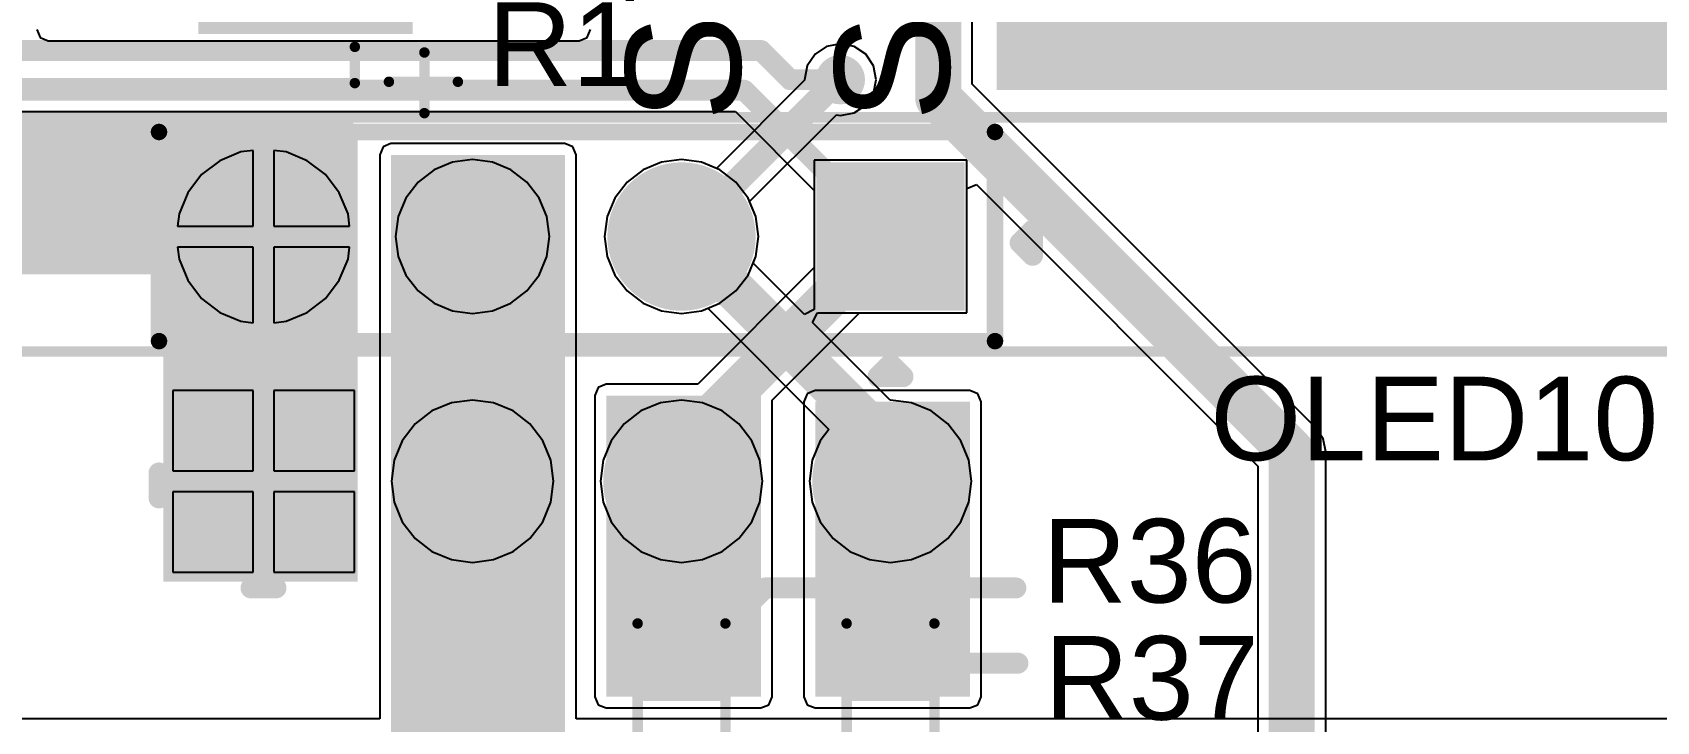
# Model space of a CAD drawing. Header units: millimetres. Extents: x -0.27 to 4.7, y -0.39 to 2.83.
# Drawn here: x 2.002 to 2.78, y 1.881 to 2.211 of the extents above; entities that cross this region are included whole.
import ezdxf

# ---------------------------------------------------------------- set-up
doc = ezdxf.new("R2010")
doc.units = ezdxf.units.MM
doc.header["$MEASUREMENT"] = 0
for name, color, linetype in [('BottomLayer', 5, 'Continuous'), ('BottomSolder', 6, 'Continuous'), ('MultiLayer', 9, 'Continuous'), ('PadHoleLayer', 156, 'Continuous'), ('TopLayer', 1, 'Continuous'), ('TopOverlay', 2, 'Continuous'), ('TopPaste', 8, 'Continuous'), ('TopSolder', 216, 'Continuous'), ('ViaHoleLayer', 16, 'Continuous')]:
    doc.layers.add(name, color=color, linetype=linetype)
doc.styles.add('Arial', font='', dxfattribs={"height": 0.2})
doc.styles.get('Arial').set_extended_font_data('Arial')

# ---------------------------------------------------------------- blocks, each defined once
blk = doc.blocks.new('OLED_0_96________2C_12')
at = {"layer": 'BottomLayer'}
blk.add_hatch(color=5, dxfattribs=at).paths.add_polyline_path([(-0.18346455, 0.03346455), (-0.11653545, 0.03346455), (-0.11653545, -0.03346455), (-0.18346455, -0.03346455)])
h = blk.add_hatch(color=5, dxfattribs=at)
edge = h.paths.add_edge_path()
edge.add_arc((-0.05, 0), 0.0334645, 0, 360)
h = blk.add_hatch(color=5, dxfattribs=at)
edge = h.paths.add_edge_path()
edge.add_arc((0.05, 0), 0.0334645, 0, 360)
h = blk.add_hatch(color=5, dxfattribs=at)
edge = h.paths.add_edge_path()
edge.add_arc((0.15, 0), 0.0334645, 0, 360)
at = {"layer": 'BottomSolder'}
blk.add_hatch(color=6, dxfattribs=at).paths.add_polyline_path([(-0.18746455, 0.03746455), (-0.11253545, 0.03746455), (-0.11253545, -0.03746455), (-0.18746455, -0.03746455)])
h = blk.add_hatch(color=6, dxfattribs=at)
edge = h.paths.add_edge_path()
edge.add_arc((-0.05, 0), 0.0374645, 0, 360)
h = blk.add_hatch(color=6, dxfattribs=at)
edge = h.paths.add_edge_path()
edge.add_arc((0.05, 0), 0.0374645, 0, 360)
h = blk.add_hatch(color=6, dxfattribs=at)
edge = h.paths.add_edge_path()
edge.add_arc((0.15, 0), 0.0374645, 0, 360)
at = {"layer": 'MultiLayer'}
blk.add_hatch(color=9, dxfattribs=at).paths.add_polyline_path([(-0.18346455, 0.03346455), (-0.11653545, 0.03346455), (-0.11653545, -0.03346455), (-0.18346455, -0.03346455)])
h = blk.add_hatch(color=9, dxfattribs=at)
edge = h.paths.add_edge_path()
edge.add_arc((-0.05, 0), 0.0334645, 0, 360)
h = blk.add_hatch(color=9, dxfattribs=at)
edge = h.paths.add_edge_path()
edge.add_arc((0.05, 0), 0.0334645, 0, 360)
h = blk.add_hatch(color=9, dxfattribs=at)
edge = h.paths.add_edge_path()
edge.add_arc((0.15, 0), 0.0334645, 0, 360)
at = {"layer": 'PadHoleLayer'}
h = blk.add_hatch(color=156, dxfattribs=at)
edge = h.paths.add_edge_path()
edge.add_arc((-0.15, 0), 0.0187008, 0, 360)
h = blk.add_hatch(color=156, dxfattribs=at)
edge = h.paths.add_edge_path()
edge.add_arc((-0.05, 0), 0.0187008, 0, 360)
h = blk.add_hatch(color=156, dxfattribs=at)
edge = h.paths.add_edge_path()
edge.add_arc((0.05, 0), 0.0187008, 0, 360)
h = blk.add_hatch(color=156, dxfattribs=at)
edge = h.paths.add_edge_path()
edge.add_arc((0.15, 0), 0.0187008, 0, 360)
at = {"layer": 'TopLayer'}
blk.add_hatch(color=1, dxfattribs=at).paths.add_polyline_path([(-0.18346455, 0.03346455), (-0.11653545, 0.03346455), (-0.11653545, -0.03346455), (-0.18346455, -0.03346455)])
h = blk.add_hatch(color=1, dxfattribs=at)
edge = h.paths.add_edge_path()
edge.add_arc((-0.05, 0), 0.0334645, 0, 360)
h = blk.add_hatch(color=1, dxfattribs=at)
edge = h.paths.add_edge_path()
edge.add_arc((0.05, 0), 0.0334645, 0, 360)
h = blk.add_hatch(color=1, dxfattribs=at)
edge = h.paths.add_edge_path()
edge.add_arc((0.15, 0), 0.0334645, 0, 360)
at = {"layer": 'TopSolder'}
blk.add_hatch(color=216, dxfattribs=at).paths.add_polyline_path([(-0.18746455, 0.03746455), (-0.11253545, 0.03746455), (-0.11253545, -0.03746455), (-0.18746455, -0.03746455)])
h = blk.add_hatch(color=216, dxfattribs=at)
edge = h.paths.add_edge_path()
edge.add_arc((-0.05, 0), 0.0374645, 0, 360)
h = blk.add_hatch(color=216, dxfattribs=at)
edge = h.paths.add_edge_path()
edge.add_arc((0.05, 0), 0.0374645, 0, 360)
h = blk.add_hatch(color=216, dxfattribs=at)
edge = h.paths.add_edge_path()
edge.add_arc((0.15, 0), 0.0374645, 0, 360)
at = {"layer": 'TopOverlay'}
for points, const_width in [([(-0.539, 0.062), (0.539, 0.062)], 0.005), ([(-0.2, 0.004), (-0.194, -0.002)], 0.01), ([(-0.2, -0.008), (-0.2, 0.004)], 0.01), ([(-0.2, -0.008), (-0.194, -0.002)], 0.01), ([(-0.156, -0.051), (-0.15, -0.045)], 0.01), ([(-0.156, -0.051), (-0.144, -0.051)], 0.01), ([(-0.15, -0.045), (-0.144, -0.051)], 0.01)]:
    blk.add_lwpolyline(points, dxfattribs=dict(at, const_width=const_width))
at = {"layer": 'TopOverlay', "const_width": 0.005}
for points in [[(-0.2025, 0.004, 1), (-0.1975, 0.004, 1)], [(-0.2025, 0.004, 1), (-0.1975, 0.004, 1)], [(-0.1965, -0.002, 1), (-0.1915, -0.002, 1)], [(-0.1965, -0.002, 1), (-0.1915, -0.002, 1)], [(-0.2025, -0.008, 1), (-0.1975, -0.008, 1)], [(-0.2025, -0.008, 1), (-0.1975, -0.008, 1)], [(-0.1585, -0.051, 1), (-0.1535, -0.051, 1)], [(-0.1585, -0.051, 1), (-0.1535, -0.051, 1)], [(-0.1525, -0.045, 1), (-0.1475, -0.045, 1)], [(-0.1525, -0.045, 1), (-0.1475, -0.045, 1)], [(-0.1465, -0.051, 1), (-0.1415, -0.051, 1)], [(-0.1465, -0.051, 1), (-0.1415, -0.051, 1)]]:
    blk.add_lwpolyline(points, format="xyb", close=True, dxfattribs=at)
blk = doc.blocks.new('ZIO_101954_13')
at = {"layer": 'BottomLayer'}
h = blk.add_hatch(color=5, dxfattribs=at)
edge = h.paths.add_edge_path()
edge.add_arc((-0.15, 0), 0.031496, 0, 360)
h = blk.add_hatch(color=5, dxfattribs=at)
edge = h.paths.add_edge_path()
edge.add_arc((-0.05, 0), 0.031496, 0, 360)
h = blk.add_hatch(color=5, dxfattribs=at)
edge = h.paths.add_edge_path()
edge.add_arc((0.05, 0), 0.031496, 0, 360)
blk.add_hatch(color=5, dxfattribs=at).paths.add_polyline_path([(0.11850395, 0.03149605), (0.18149605, 0.03149605), (0.18149605, -0.03149605), (0.11850395, -0.03149605)])
at = {"layer": 'BottomSolder'}
h = blk.add_hatch(color=6, dxfattribs=at)
edge = h.paths.add_edge_path()
edge.add_arc((-0.15, 0), 0.035496, 0, 360)
h = blk.add_hatch(color=6, dxfattribs=at)
edge = h.paths.add_edge_path()
edge.add_arc((-0.05, 0), 0.035496, 0, 360)
h = blk.add_hatch(color=6, dxfattribs=at)
edge = h.paths.add_edge_path()
edge.add_arc((0.05, 0), 0.035496, 0, 360)
blk.add_hatch(color=6, dxfattribs=at).paths.add_polyline_path([(0.11450395, 0.03549605), (0.18549605, 0.03549605), (0.18549605, -0.03549605), (0.11450395, -0.03549605)])
at = {"layer": 'MultiLayer'}
h = blk.add_hatch(color=9, dxfattribs=at)
edge = h.paths.add_edge_path()
edge.add_arc((-0.15, 0), 0.031496, 0, 360)
h = blk.add_hatch(color=9, dxfattribs=at)
edge = h.paths.add_edge_path()
edge.add_arc((-0.05, 0), 0.031496, 0, 360)
h = blk.add_hatch(color=9, dxfattribs=at)
edge = h.paths.add_edge_path()
edge.add_arc((0.05, 0), 0.031496, 0, 360)
blk.add_hatch(color=9, dxfattribs=at).paths.add_polyline_path([(0.11850395, 0.03149605), (0.18149605, 0.03149605), (0.18149605, -0.03149605), (0.11850395, -0.03149605)])
at = {"layer": 'PadHoleLayer'}
h = blk.add_hatch(color=156, dxfattribs=at)
edge = h.paths.add_edge_path()
edge.add_arc((-0.15, 0), 0.0187008, 0, 360)
h = blk.add_hatch(color=156, dxfattribs=at)
edge = h.paths.add_edge_path()
edge.add_arc((-0.05, 0), 0.0187008, 0, 360)
h = blk.add_hatch(color=156, dxfattribs=at)
edge = h.paths.add_edge_path()
edge.add_arc((0.05, 0), 0.0187008, 0, 360)
h = blk.add_hatch(color=156, dxfattribs=at)
edge = h.paths.add_edge_path()
edge.add_arc((0.15, 0), 0.0187008, 0, 360)
at = {"layer": 'TopLayer'}
h = blk.add_hatch(color=1, dxfattribs=at)
edge = h.paths.add_edge_path()
edge.add_arc((-0.15, 0), 0.031496, 0, 360)
h = blk.add_hatch(color=1, dxfattribs=at)
edge = h.paths.add_edge_path()
edge.add_arc((-0.05, 0), 0.031496, 0, 360)
h = blk.add_hatch(color=1, dxfattribs=at)
edge = h.paths.add_edge_path()
edge.add_arc((0.05, 0), 0.031496, 0, 360)
blk.add_hatch(color=1, dxfattribs=at).paths.add_polyline_path([(0.11850395, 0.03149605), (0.18149605, 0.03149605), (0.18149605, -0.03149605), (0.11850395, -0.03149605)])
at = {"layer": 'TopSolder'}
h = blk.add_hatch(color=216, dxfattribs=at)
edge = h.paths.add_edge_path()
edge.add_arc((-0.15, 0), 0.035496, 0, 360)
h = blk.add_hatch(color=216, dxfattribs=at)
edge = h.paths.add_edge_path()
edge.add_arc((-0.05, 0), 0.035496, 0, 360)
h = blk.add_hatch(color=216, dxfattribs=at)
edge = h.paths.add_edge_path()
edge.add_arc((0.05, 0), 0.035496, 0, 360)
blk.add_hatch(color=216, dxfattribs=at).paths.add_polyline_path([(0.11450395, 0.03549605), (0.18549605, 0.03549605), (0.18549605, -0.03549605), (0.11450395, -0.03549605)])
at = {"layer": 'TopOverlay'}
for points, const_width in [([(-0.719, 0.0569999), (0.719, 0.057)], 0.005), ([(-0.2, -0.05), (-0.2, 0.05)], 0.007874), ([(-0.2, 0.05), (0.2, 0.05)], 0.007874), ([(0.2, -0.05), (0.2, 0.05)], 0.007874), ([(0.212, -0.003), (0.218, 0.003)], 0.01), ([(0.218, -0.009), (0.218, 0.003)], 0.01), ([(0.212, -0.003), (0.218, -0.009)], 0.01), ([(-0.2, -0.05), (0.2, -0.05)], 0.007874), ([(0.144, -0.067), (0.15, -0.061)], 0.01), ([(0.144, -0.067), (0.156, -0.067)], 0.01), ([(0.15, -0.061), (0.156, -0.067)], 0.01)]:
    blk.add_lwpolyline(points, dxfattribs=dict(at, const_width=const_width))
for points, const_width in [([(-0.2019685, 0.05, 1), (-0.1980315, 0.05, 1)], 0.003937), ([(-0.2019685, 0.05, 1), (-0.1980315, 0.05, 1)], 0.003937), ([(0.1980315, 0.05, 1), (0.2019685, 0.05, 1)], 0.003937), ([(0.1980315, 0.05, 1), (0.2019685, 0.05, 1)], 0.003937), ([(0.2155, 0.003, 1), (0.2205, 0.003, 1)], 0.005), ([(0.2155, 0.003, 1), (0.2205, 0.003, 1)], 0.005), ([(0.2095, -0.003, 1), (0.2145, -0.003, 1)], 0.005), ([(0.2095, -0.003, 1), (0.2145, -0.003, 1)], 0.005), ([(0.2155, -0.009, 1), (0.2205, -0.009, 1)], 0.005), ([(0.2155, -0.009, 1), (0.2205, -0.009, 1)], 0.005), ([(-0.2019685, -0.05, 1), (-0.1980315, -0.05, 1)], 0.003937), ([(-0.2019685, -0.05, 1), (-0.1980315, -0.05, 1)], 0.003937), ([(0.1980315, -0.05, 1), (0.2019685, -0.05, 1)], 0.003937), ([(0.1980315, -0.05, 1), (0.2019685, -0.05, 1)], 0.003937), ([(0.1415, -0.067, 1), (0.1465, -0.067, 1)], 0.005), ([(0.1415, -0.067, 1), (0.1465, -0.067, 1)], 0.005), ([(0.1475, -0.061, 1), (0.1525, -0.061, 1)], 0.005), ([(0.1475, -0.061, 1), (0.1525, -0.061, 1)], 0.005), ([(0.1535, -0.067, 1), (0.1585, -0.067, 1)], 0.005), ([(0.1535, -0.067, 1), (0.1585, -0.067, 1)], 0.005)]:
    blk.add_lwpolyline(points, format="xyb", close=True, dxfattribs=dict(at, const_width=const_width))
blk = doc.blocks.new('R___0603_73')
at = {"layer": 'TopLayer'}
for points in [[(-0.015, 0.0175), (-0.015, -0.0175), (-0.045, -0.0175), (-0.045, 0.0175)], [(0.045, 0.0175), (0.045, -0.0175), (0.015, -0.0175), (0.015, 0.0175)]]:
    blk.add_hatch(color=1, dxfattribs=at).paths.add_polyline_path(points)
at = {"layer": 'TopPaste'}
for points in [[(-0.015, 0.0175), (-0.015, -0.0175), (-0.045, -0.0175), (-0.045, 0.0175)], [(0.045, 0.0175), (0.045, -0.0175), (0.015, -0.0175), (0.015, 0.0175)]]:
    blk.add_hatch(color=8, dxfattribs=at).paths.add_polyline_path(points)
at = {"layer": 'TopSolder'}
for points in [[(-0.011, 0.0215), (-0.011, -0.0215), (-0.049, -0.0215), (-0.049, 0.0215)], [(0.049, 0.0215), (0.049, -0.0215), (0.011, -0.0215), (0.011, 0.0215)]]:
    blk.add_hatch(color=216, dxfattribs=at).paths.add_polyline_path(points)
at = {"layer": 'TopOverlay', "const_width": 0.005}
for points in [[(-0.048, -0.021), (-0.048, 0.021)], [(0.048, 0.021), (-0.048, 0.021)], [(0.048, -0.021), (0.048, 0.021)], [(0.048, -0.021), (-0.048, -0.021)]]:
    blk.add_lwpolyline(points, dxfattribs=at)
at = {"layer": 'TopOverlay', "const_width": 0.0025}
for points in [[(-0.04925, 0.021, 1), (-0.04675, 0.021, 1)], [(-0.04925, 0.021, 1), (-0.04675, 0.021, 1)], [(0.04675, 0.021, 1), (0.04925, 0.021, 1)], [(0.04675, 0.021, 1), (0.04925, 0.021, 1)], [(-0.04925, -0.021, 1), (-0.04675, -0.021, 1)], [(-0.04925, -0.021, 1), (-0.04675, -0.021, 1)], [(0.04675, -0.021, 1), (0.04925, -0.021, 1)], [(0.04675, -0.021, 1), (0.04925, -0.021, 1)]]:
    blk.add_lwpolyline(points, format="xyb", close=True, dxfattribs=at)
blk = doc.blocks.new('R___0603_74')
at = {"layer": 'TopLayer'}
for points in [[(-0.015, 0.0175), (-0.015, -0.0175), (-0.045, -0.0175), (-0.045, 0.0175)], [(0.045, 0.0175), (0.045, -0.0175), (0.015, -0.0175), (0.015, 0.0175)]]:
    blk.add_hatch(color=1, dxfattribs=at).paths.add_polyline_path(points)
at = {"layer": 'TopPaste'}
for points in [[(-0.015, 0.0175), (-0.015, -0.0175), (-0.045, -0.0175), (-0.045, 0.0175)], [(0.045, 0.0175), (0.045, -0.0175), (0.015, -0.0175), (0.015, 0.0175)]]:
    blk.add_hatch(color=8, dxfattribs=at).paths.add_polyline_path(points)
at = {"layer": 'TopSolder'}
for points in [[(-0.011, 0.0215), (-0.011, -0.0215), (-0.049, -0.0215), (-0.049, 0.0215)], [(0.049, 0.0215), (0.049, -0.0215), (0.011, -0.0215), (0.011, 0.0215)]]:
    blk.add_hatch(color=216, dxfattribs=at).paths.add_polyline_path(points)
at = {"layer": 'TopOverlay', "const_width": 0.005}
for points in [[(0.048, 0.021), (-0.048, 0.021)], [(-0.048, -0.021), (-0.048, 0.021)], [(0.048, -0.021), (0.048, 0.021)], [(0.048, -0.021), (-0.048, -0.021)]]:
    blk.add_lwpolyline(points, dxfattribs=at)
at = {"layer": 'TopOverlay', "const_width": 0.0025}
for points in [[(-0.04925, 0.021, 1), (-0.04675, 0.021, 1)], [(-0.04925, 0.021, 1), (-0.04675, 0.021, 1)], [(0.04675, 0.021, 1), (0.04925, 0.021, 1)], [(0.04675, 0.021, 1), (0.04925, 0.021, 1)], [(-0.04925, -0.021, 1), (-0.04675, -0.021, 1)], [(-0.04925, -0.021, 1), (-0.04675, -0.021, 1)], [(0.04675, -0.021, 1), (0.04925, -0.021, 1)], [(0.04675, -0.021, 1), (0.04925, -0.021, 1)]]:
    blk.add_lwpolyline(points, format="xyb", close=True, dxfattribs=at)
blk = doc.blocks.new('C____D_211')
at = {"layer": 'TopLayer'}
for points in [[(-0.1673228, 0.0570866), (-0.0728346, 0.0570866), (-0.0728346, -0.0570866), (-0.1673228, -0.0570866)], [(0.0728346, 0.0570866), (0.1673228, 0.0570866), (0.1673228, -0.0570866), (0.0728346, -0.0570866)]]:
    blk.add_hatch(color=1, dxfattribs=at).paths.add_polyline_path(points)
at = {"layer": 'TopPaste'}
for points in [[(-0.1673228, 0.0570866), (-0.0728346, 0.0570866), (-0.0728346, -0.0570866), (-0.1673228, -0.0570866)], [(0.0728346, 0.0570866), (0.1673228, 0.0570866), (0.1673228, -0.0570866), (0.0728346, -0.0570866)]]:
    blk.add_hatch(color=8, dxfattribs=at).paths.add_polyline_path(points)
at = {"layer": 'TopSolder'}
for points in [[(-0.1713228, 0.0610866), (-0.0688346, 0.0610866), (-0.0688346, -0.0610866), (-0.1713228, -0.0610866)], [(0.0688346, 0.0610866), (0.1713228, 0.0610866), (0.1713228, -0.0610866), (0.0688346, -0.0610866)]]:
    blk.add_hatch(color=216, dxfattribs=at).paths.add_polyline_path(points)
at = {"layer": 'TopOverlay', "const_width": 0.005}
for points in [[(-0.177, 0.099), (-0.177, 0.07)], [(-0.16, 0.084), (-0.193, 0.084)], [(-0.1437008, 0.0846457), (-0.1437008, 0.0672992)], [(0.1437008, 0.0846457), (-0.1437008, 0.0846457)], [(0.1437008, 0.0846457), (0.1437008, 0.0672992)], [(-0.1437008, -0.0672992), (-0.1437008, -0.0846457)], [(0.1437008, -0.0672992), (0.1437008, -0.0846457)], [(0.1437008, -0.0846457), (-0.1437008, -0.0846457)]]:
    blk.add_lwpolyline(points, dxfattribs=at)
at = {"layer": 'TopOverlay', "const_width": 0.0025}
for points in [[(-0.17825, 0.099, 1), (-0.17575, 0.099, 1)], [(-0.19425, 0.084, 1), (-0.19175, 0.084, 1)], [(-0.16125, 0.084, 1), (-0.15875, 0.084, 1)], [(-0.1449508, 0.0846457, 1), (-0.1424508, 0.0846457, 1)], [(-0.1449508, 0.0846457, 1), (-0.1424508, 0.0846457, 1)], [(0.1424508, 0.0846457, 1), (0.1449508, 0.0846457, 1)], [(0.1424508, 0.0846457, 1), (0.1449508, 0.0846457, 1)], [(-0.17825, 0.07, 1), (-0.17575, 0.07, 1)], [(-0.1449508, 0.0672992, 1), (-0.1424508, 0.0672992, 1)], [(0.1424508, 0.0672992, 1), (0.1449508, 0.0672992, 1)], [(-0.1449508, -0.0672992, 1), (-0.1424508, -0.0672992, 1)], [(0.1424508, -0.0672992, 1), (0.1449508, -0.0672992, 1)], [(-0.1449508, -0.0846457, 1), (-0.1424508, -0.0846457, 1)], [(-0.1449508, -0.0846457, 1), (-0.1424508, -0.0846457, 1)], [(0.1424508, -0.0846457, 1), (0.1449508, -0.0846457, 1)], [(0.1424508, -0.0846457, 1), (0.1449508, -0.0846457, 1)]]:
    blk.add_lwpolyline(points, format="xyb", close=True, dxfattribs=at)

msp = doc.modelspace()

# ---------------------------------------------------------------- hatches: boundary and pattern name
at = {"layer": 'BottomLayer'}
h = msp.add_hatch(color=5, dxfattribs=at)
edge = h.paths.add_edge_path()
edge.add_arc((2.4808226, 2.1979487), 0.011811, 0, 360)
h = msp.add_hatch(color=5, dxfattribs=at)
edge = h.paths.add_edge_path()
edge.add_arc((2.5068226, 2.1979487), 0.011811, 0, 360)
h = msp.add_hatch(color=5, dxfattribs=at)
edge = h.paths.add_edge_path()
edge.add_arc((2.5328226, 2.1979487), 0.011811, 0, 360)
h = msp.add_hatch(color=5, dxfattribs=at)
edge = h.paths.add_edge_path()
edge.add_arc((2.5588226, 2.1979487), 0.011811, 0, 360)
h = msp.add_hatch(color=5, dxfattribs=at)
edge = h.paths.add_edge_path()
edge.add_arc((2.5848226, 2.1979487), 0.011811, 0, 360)
h = msp.add_hatch(color=5, dxfattribs=at)
edge = h.paths.add_edge_path()
edge.add_arc((2.6108226, 2.1979487), 0.011811, 0, 360)
h = msp.add_hatch(color=5, dxfattribs=at)
edge = h.paths.add_edge_path()
edge.add_arc((2.6368226, 2.1979487), 0.011811, 0, 360)
h = msp.add_hatch(color=5, dxfattribs=at)
edge = h.paths.add_edge_path()
edge.add_arc((2.6628226, 2.1979487), 0.011811, 0, 360)
h = msp.add_hatch(color=5, dxfattribs=at)
edge = h.paths.add_edge_path()
edge.add_arc((2.6888226, 2.1979487), 0.011811, 0, 360)
h = msp.add_hatch(color=5, dxfattribs=at)
edge = h.paths.add_edge_path()
edge.add_arc((2.7148226, 2.1979487), 0.011811, 0, 360)
h = msp.add_hatch(color=5, dxfattribs=at)
edge = h.paths.add_edge_path()
edge.add_arc((2.7408226, 2.1979487), 0.011811, 0, 360)
h = msp.add_hatch(color=5, dxfattribs=at)
edge = h.paths.add_edge_path()
edge.add_arc((2.7668226, 2.1979487), 0.011811, 0, 360)
h = msp.add_hatch(color=5, dxfattribs=at)
edge = h.paths.add_edge_path()
edge.add_arc((2.389, 2.188), 0.011811, 0, 360)
for points in [[(1.837, 2.095), (2.156, 2.095), (2.156, 2.169), (1.837, 2.169)], [(2.07, 1.951), (2.156, 1.951), (2.156, 2.13), (2.07, 2.13)]]:
    msp.add_hatch(color=5, dxfattribs=at).paths.add_polyline_path(points)
at = {"layer": 'BottomSolder'}
h = msp.add_hatch(color=6, dxfattribs=at)
edge = h.paths.add_edge_path()
edge.add_arc((2.4808226, 2.1979487), 0.0059055, 0, 360)
h = msp.add_hatch(color=6, dxfattribs=at)
edge = h.paths.add_edge_path()
edge.add_arc((2.5068226, 2.1979487), 0.0059055, 0, 360)
h = msp.add_hatch(color=6, dxfattribs=at)
edge = h.paths.add_edge_path()
edge.add_arc((2.5328226, 2.1979487), 0.0059055, 0, 360)
h = msp.add_hatch(color=6, dxfattribs=at)
edge = h.paths.add_edge_path()
edge.add_arc((2.5588226, 2.1979487), 0.0059055, 0, 360)
h = msp.add_hatch(color=6, dxfattribs=at)
edge = h.paths.add_edge_path()
edge.add_arc((2.5848226, 2.1979487), 0.0059055, 0, 360)
h = msp.add_hatch(color=6, dxfattribs=at)
edge = h.paths.add_edge_path()
edge.add_arc((2.6108226, 2.1979487), 0.0059055, 0, 360)
h = msp.add_hatch(color=6, dxfattribs=at)
edge = h.paths.add_edge_path()
edge.add_arc((2.6368226, 2.1979487), 0.0059055, 0, 360)
h = msp.add_hatch(color=6, dxfattribs=at)
edge = h.paths.add_edge_path()
edge.add_arc((2.6628226, 2.1979487), 0.0059055, 0, 360)
h = msp.add_hatch(color=6, dxfattribs=at)
edge = h.paths.add_edge_path()
edge.add_arc((2.6888226, 2.1979487), 0.0059055, 0, 360)
h = msp.add_hatch(color=6, dxfattribs=at)
edge = h.paths.add_edge_path()
edge.add_arc((2.7148226, 2.1979487), 0.0059055, 0, 360)
h = msp.add_hatch(color=6, dxfattribs=at)
edge = h.paths.add_edge_path()
edge.add_arc((2.7408226, 2.1979487), 0.0059055, 0, 360)
h = msp.add_hatch(color=6, dxfattribs=at)
edge = h.paths.add_edge_path()
edge.add_arc((2.7668226, 2.1979487), 0.0059055, 0, 360)
h = msp.add_hatch(color=6, dxfattribs=at)
edge = h.paths.add_edge_path()
edge.add_arc((2.389, 2.188), 0.0059055, 0, 360)
at = {"layer": 'TopLayer'}
for points in [[(2.4638226, 2.183), (2.8398226, 2.183), (2.8398226, 2.6919486), (2.4638226, 2.6919486)], [(2.065, 1.948), (2.158, 1.948), (2.158, 2.163), (2.065, 2.163)], [(2.174, 1.839), (2.2571774, 1.839), (2.2571774, 2.152), (2.174, 2.152)], [(2.277, 1.893), (2.351, 1.893), (2.351, 2.037), (2.277, 2.037)], [(2.377, 1.893), (2.451, 1.893), (2.451, 2.034), (2.377, 2.034)]]:
    msp.add_hatch(color=1, dxfattribs=at).paths.add_polyline_path(points)
h = msp.add_hatch(color=1, dxfattribs=at)
edge = h.paths.add_edge_path()
edge.add_arc((2.4808226, 2.1979487), 0.011811, 0, 360)
h = msp.add_hatch(color=1, dxfattribs=at)
edge = h.paths.add_edge_path()
edge.add_arc((2.5068226, 2.1979487), 0.011811, 0, 360)
h = msp.add_hatch(color=1, dxfattribs=at)
edge = h.paths.add_edge_path()
edge.add_arc((2.5328226, 2.1979487), 0.011811, 0, 360)
h = msp.add_hatch(color=1, dxfattribs=at)
edge = h.paths.add_edge_path()
edge.add_arc((2.5588226, 2.1979487), 0.011811, 0, 360)
h = msp.add_hatch(color=1, dxfattribs=at)
edge = h.paths.add_edge_path()
edge.add_arc((2.5848226, 2.1979487), 0.011811, 0, 360)
h = msp.add_hatch(color=1, dxfattribs=at)
edge = h.paths.add_edge_path()
edge.add_arc((2.6108226, 2.1979487), 0.011811, 0, 360)
h = msp.add_hatch(color=1, dxfattribs=at)
edge = h.paths.add_edge_path()
edge.add_arc((2.6368226, 2.1979487), 0.011811, 0, 360)
h = msp.add_hatch(color=1, dxfattribs=at)
edge = h.paths.add_edge_path()
edge.add_arc((2.6628226, 2.1979487), 0.011811, 0, 360)
h = msp.add_hatch(color=1, dxfattribs=at)
edge = h.paths.add_edge_path()
edge.add_arc((2.6888226, 2.1979487), 0.011811, 0, 360)
h = msp.add_hatch(color=1, dxfattribs=at)
edge = h.paths.add_edge_path()
edge.add_arc((2.7148226, 2.1979487), 0.011811, 0, 360)
h = msp.add_hatch(color=1, dxfattribs=at)
edge = h.paths.add_edge_path()
edge.add_arc((2.7408226, 2.1979487), 0.011811, 0, 360)
h = msp.add_hatch(color=1, dxfattribs=at)
edge = h.paths.add_edge_path()
edge.add_arc((2.7668226, 2.1979487), 0.011811, 0, 360)
h = msp.add_hatch(color=1, dxfattribs=at)
edge = h.paths.add_edge_path()
edge.add_arc((2.389, 2.188), 0.011811, 0, 360)
at = {"layer": 'TopSolder'}
h = msp.add_hatch(color=216, dxfattribs=at)
edge = h.paths.add_edge_path()
edge.add_arc((2.4808226, 2.1979487), 0.0059055, 0, 360)
h = msp.add_hatch(color=216, dxfattribs=at)
edge = h.paths.add_edge_path()
edge.add_arc((2.5068226, 2.1979487), 0.0059055, 0, 360)
h = msp.add_hatch(color=216, dxfattribs=at)
edge = h.paths.add_edge_path()
edge.add_arc((2.5328226, 2.1979487), 0.0059055, 0, 360)
h = msp.add_hatch(color=216, dxfattribs=at)
edge = h.paths.add_edge_path()
edge.add_arc((2.5588226, 2.1979487), 0.0059055, 0, 360)
h = msp.add_hatch(color=216, dxfattribs=at)
edge = h.paths.add_edge_path()
edge.add_arc((2.5848226, 2.1979487), 0.0059055, 0, 360)
h = msp.add_hatch(color=216, dxfattribs=at)
edge = h.paths.add_edge_path()
edge.add_arc((2.6108226, 2.1979487), 0.0059055, 0, 360)
h = msp.add_hatch(color=216, dxfattribs=at)
edge = h.paths.add_edge_path()
edge.add_arc((2.6368226, 2.1979487), 0.0059055, 0, 360)
h = msp.add_hatch(color=216, dxfattribs=at)
edge = h.paths.add_edge_path()
edge.add_arc((2.6628226, 2.1979487), 0.0059055, 0, 360)
h = msp.add_hatch(color=216, dxfattribs=at)
edge = h.paths.add_edge_path()
edge.add_arc((2.6888226, 2.1979487), 0.0059055, 0, 360)
h = msp.add_hatch(color=216, dxfattribs=at)
edge = h.paths.add_edge_path()
edge.add_arc((2.7148226, 2.1979487), 0.0059055, 0, 360)
h = msp.add_hatch(color=216, dxfattribs=at)
edge = h.paths.add_edge_path()
edge.add_arc((2.7408226, 2.1979487), 0.0059055, 0, 360)
h = msp.add_hatch(color=216, dxfattribs=at)
edge = h.paths.add_edge_path()
edge.add_arc((2.7668226, 2.1979487), 0.0059055, 0, 360)
h = msp.add_hatch(color=216, dxfattribs=at)
edge = h.paths.add_edge_path()
edge.add_arc((2.389, 2.188), 0.0059055, 0, 360)
at = {"layer": 'ViaHoleLayer'}
h = msp.add_hatch(color=16, dxfattribs=at)
edge = h.paths.add_edge_path()
edge.add_arc((2.4808226, 2.1979487), 0.0059055, 0, 360)
h = msp.add_hatch(color=16, dxfattribs=at)
edge = h.paths.add_edge_path()
edge.add_arc((2.5068226, 2.1979487), 0.0059055, 0, 360)
h = msp.add_hatch(color=16, dxfattribs=at)
edge = h.paths.add_edge_path()
edge.add_arc((2.5328226, 2.1979487), 0.0059055, 0, 360)
h = msp.add_hatch(color=16, dxfattribs=at)
edge = h.paths.add_edge_path()
edge.add_arc((2.5588226, 2.1979487), 0.0059055, 0, 360)
h = msp.add_hatch(color=16, dxfattribs=at)
edge = h.paths.add_edge_path()
edge.add_arc((2.5848226, 2.1979487), 0.0059055, 0, 360)
h = msp.add_hatch(color=16, dxfattribs=at)
edge = h.paths.add_edge_path()
edge.add_arc((2.6108226, 2.1979487), 0.0059055, 0, 360)
h = msp.add_hatch(color=16, dxfattribs=at)
edge = h.paths.add_edge_path()
edge.add_arc((2.6368226, 2.1979487), 0.0059055, 0, 360)
h = msp.add_hatch(color=16, dxfattribs=at)
edge = h.paths.add_edge_path()
edge.add_arc((2.6628226, 2.1979487), 0.0059055, 0, 360)
h = msp.add_hatch(color=16, dxfattribs=at)
edge = h.paths.add_edge_path()
edge.add_arc((2.6888226, 2.1979487), 0.0059055, 0, 360)
h = msp.add_hatch(color=16, dxfattribs=at)
edge = h.paths.add_edge_path()
edge.add_arc((2.7148226, 2.1979487), 0.0059055, 0, 360)
h = msp.add_hatch(color=16, dxfattribs=at)
edge = h.paths.add_edge_path()
edge.add_arc((2.7408226, 2.1979487), 0.0059055, 0, 360)
h = msp.add_hatch(color=16, dxfattribs=at)
edge = h.paths.add_edge_path()
edge.add_arc((2.7668226, 2.1979487), 0.0059055, 0, 360)
h = msp.add_hatch(color=16, dxfattribs=at)
edge = h.paths.add_edge_path()
edge.add_arc((2.389, 2.188), 0.0059055, 0, 360)

# ---------------------------------------------------------------- linework, layer by layer
at = {"layer": 'BottomLayer'}
for p, q in [((2.4521361, 2.1859347), (2.4521361, 2.3553644)), ((2.6165354, 2.0215354), (2.4521361, 2.1859347)), ((1.6180028, 2.1727527), (2.3388231, 2.1727527)), ((2.3388231, 2.1727527), (2.376503, 2.1350728)), ((2.1021664, 2.153424), (2.092072, 2.1492427)), ((2.107999, 2.1541919), (2.1021664, 2.153424)), ((2.107999, 2.117996), (2.107999, 2.1541919)), ((2.1238316, 2.153424), (2.117999, 2.1541919)), ((2.117999, 2.1541919), (2.117999, 2.117996)), ((2.133926, 2.1492427), (2.1238316, 2.153424)), ((2.092072, 2.1492427), (2.0834037, 2.1425913)), ((2.1425943, 2.1425913), (2.133926, 2.1492427)), ((2.1945936, 2.1448752), (2.1869698, 2.1390252)), ((2.2034716, 2.1485526), (2.1945936, 2.1448752)), ((2.212999, 2.1498069), (2.2034716, 2.1485526)), ((2.2225264, 2.1485526), (2.212999, 2.1498069)), ((2.2314044, 2.1448752), (2.2225264, 2.1485526)), ((2.2390282, 2.1390252), (2.2314044, 2.1448752)), ((2.2945936, 2.1448752), (2.2869698, 2.1390252)), ((2.3034716, 2.1485526), (2.2945936, 2.1448752)), ((2.312999, 2.1498069), (2.3034716, 2.1485526)), ((2.3225264, 2.1485526), (2.312999, 2.1498069)), ((2.3314044, 2.1448752), (2.3225264, 2.1485526)), ((2.3390282, 2.1390252), (2.3314044, 2.1448752)), ((2.0834037, 2.1425913), (2.0767523, 2.133923)), ((2.1492457, 2.133923), (2.1425943, 2.1425913)), ((2.1869698, 2.1390252), (2.1811198, 2.1314014)), ((2.2448782, 2.1314014), (2.2390282, 2.1390252)), ((2.2869698, 2.1390252), (2.2811198, 2.1314014)), ((2.3448782, 2.1314014), (2.3390282, 2.1390252)), ((2.449495, 2.1359013), (2.4541144, 2.1378148)), ((2.4541144, 2.1378148), (2.5886865, 2.0032427)), ((2.0767523, 2.133923), (2.072571, 2.1238286)), ((2.153427, 2.1238286), (2.1492457, 2.133923)), ((2.1811198, 2.1314014), (2.1774424, 2.1225234)), ((2.2485556, 2.1225234), (2.2448782, 2.1314014)), ((2.2811198, 2.1314014), (2.2774424, 2.1225234)), ((2.3485556, 2.1225234), (2.3448782, 2.1314014)), ((2.376503, 2.1350728), (2.376503, 2.0811969)), ((2.449495, 2.0765), (2.449495, 2.1359013)), ((2.072571, 2.1238286), (2.0718031, 2.117996)), ((2.1541949, 2.117996), (2.153427, 2.1238286)), ((2.1774424, 2.1225234), (2.1761881, 2.112996)), ((2.2498099, 2.112996), (2.2485556, 2.1225234)), ((2.2774424, 2.1225234), (2.2761881, 2.112996)), ((2.3498099, 2.112996), (2.3485556, 2.1225234)), ((2.0718031, 2.117996), (2.107999, 2.117996)), ((2.117999, 2.117996), (2.1541949, 2.117996)), ((2.107999, 2.107996), (2.0718031, 2.107996)), ((2.0718031, 2.107996), (2.072571, 2.1021634)), ((2.107999, 2.0718001), (2.107999, 2.107996)), ((2.1541949, 2.107996), (2.117999, 2.107996)), ((2.117999, 2.107996), (2.117999, 2.0718001)), ((2.153427, 2.1021634), (2.1541949, 2.107996)), ((2.1761881, 2.112996), (2.1774424, 2.1034686)), ((2.2485556, 2.1034686), (2.2498099, 2.112996)), ((2.2761881, 2.112996), (2.2774424, 2.1034686)), ((2.3485556, 2.1034686), (2.3498099, 2.112996)), ((2.072571, 2.1021634), (2.0767523, 2.092069)), ((2.1492457, 2.092069), (2.153427, 2.1021634)), ((2.1774424, 2.1034686), (2.1811198, 2.0945906)), ((2.2448782, 2.0945906), (2.2485556, 2.1034686)), ((2.2774424, 2.1034686), (2.2811198, 2.0945906)), ((2.3472404, 2.1002935), (2.3485556, 2.1034686)), ((2.3718347, 2.0756992), (2.3472404, 2.1002935)), ((2.0767523, 2.092069), (2.0834037, 2.0834007)), ((2.1425943, 2.0834007), (2.1492457, 2.092069)), ((2.1811198, 2.0945906), (2.1869698, 2.0869668)), ((2.2390282, 2.0869668), (2.2448782, 2.0945906)), ((2.2811198, 2.0945906), (2.2869698, 2.0869668)), ((2.0834037, 2.0834007), (2.092072, 2.0767493)), ((2.133926, 2.0767493), (2.1425943, 2.0834007)), ((2.1869698, 2.0869668), (2.1945936, 2.0811168)), ((2.2314044, 2.0811168), (2.2390282, 2.0869668)), ((2.2869698, 2.0869668), (2.2945936, 2.0811168)), ((2.092072, 2.0767493), (2.1021664, 2.072568)), ((2.1238316, 2.072568), (2.133926, 2.0767493)), ((2.1945936, 2.0811168), (2.2034716, 2.0774394)), ((2.2034716, 2.0774394), (2.212999, 2.0761851)), ((2.212999, 2.0761851), (2.2225264, 2.0774394)), ((2.2225264, 2.0774394), (2.2314044, 2.0811168)), ((2.2945936, 2.0811168), (2.3034716, 2.0774394)), ((2.3034716, 2.0774394), (2.312999, 2.0761851)), ((2.312999, 2.0761851), (2.3225264, 2.0774394)), ((2.3225264, 2.0774394), (2.3255744, 2.0787019)), ((2.3255744, 2.0787019), (2.3835171, 2.0207592)), ((2.3765028, 2.0781021), (2.3718347, 2.0756992)), ((2.3758668, 2.0721511), (2.3781051, 2.0764998)), ((2.376503, 2.0811969), (2.3765028, 2.0781021)), ((2.3781051, 2.0764998), (2.3808394, 2.0765)), ((2.3808394, 2.0765), (2.449495, 2.0765)), ((2.1021664, 2.072568), (2.107999, 2.0718001)), ((2.117999, 2.0718001), (2.1238316, 2.072568)), ((2.3757022, 2.0718317), (2.3758667, 2.072151)), ((2.4127715, 2.0347624), (2.3757022, 2.0718317)), ((2.3758667, 2.072151), (2.3758668, 2.0721511)), ((2.107999, 2.0394605), (2.0695345, 2.0394605)), ((2.0695345, 2.0394605), (2.0695345, 2.000996)), ((2.107999, 2.000996), (2.107999, 2.0394605)), ((2.1564635, 2.0394605), (2.117999, 2.0394605)), ((2.117999, 2.0394605), (2.117999, 2.000996)), ((2.1564635, 2.000996), (2.1564635, 2.0394605)), ((2.1936008, 2.0295947), (2.1855658, 2.0234292)), ((2.2029578, 2.0334704), (2.1936008, 2.0295947)), ((2.212999, 2.0347924), (2.2029578, 2.0334704)), ((2.2230402, 2.0334704), (2.212999, 2.0347924)), ((2.2323972, 2.0295947), (2.2230402, 2.0334704)), ((2.2404322, 2.0234292), (2.2323972, 2.0295947)), ((2.2936008, 2.0295947), (2.2855658, 2.0234292)), ((2.3029578, 2.0334704), (2.2936008, 2.0295947)), ((2.312999, 2.0347924), (2.3029578, 2.0334704)), ((2.3230402, 2.0334704), (2.312999, 2.0347924)), ((2.3323972, 2.0295947), (2.3230402, 2.0334704)), ((2.3404322, 2.0234292), (2.3323972, 2.0295947)), ((2.412999, 2.0347924), (2.4127715, 2.0347624)), ((2.4230402, 2.0334704), (2.412999, 2.0347924)), ((2.4323972, 2.0295947), (2.4230402, 2.0334704)), ((2.4404322, 2.0234292), (2.4323972, 2.0295947)), ((2.1855658, 2.0234292), (2.1794003, 2.0153942)), ((2.2465977, 2.0153942), (2.2404322, 2.0234292)), ((2.2855658, 2.0234292), (2.2794003, 2.0153942)), ((2.3465977, 2.0153942), (2.3404322, 2.0234292)), ((2.3835171, 2.0207592), (2.3794003, 2.0153942)), ((2.4465977, 2.0153942), (2.4404322, 2.0234292)), ((2.6200717, 2.0162429), (2.6165354, 2.0215354)), ((2.1794003, 2.0153942), (2.1755246, 2.0060372)), ((2.2504734, 2.0060372), (2.2465977, 2.0153942)), ((2.2794003, 2.0153942), (2.2755246, 2.0060372)), ((2.3504734, 2.0060372), (2.3465977, 2.0153942)), ((2.3794003, 2.0153942), (2.3755246, 2.0060372)), ((2.4504734, 2.0060372), (2.4465977, 2.0153942)), ((2.6213135, 2.01), (2.6200717, 2.0162429)), ((2.1755246, 2.0060372), (2.1742026, 1.995996)), ((2.2517954, 1.995996), (2.2504734, 2.0060372)), ((2.2755246, 2.0060372), (2.2742026, 1.995996)), ((2.3517954, 1.995996), (2.3504734, 2.0060372)), ((2.3755246, 2.0060372), (2.3742026, 1.995996)), ((2.4517954, 1.995996), (2.4504734, 2.0060372)), ((2.6213135, 1.6655799), (2.6213135, 2.01)), ((2.0695345, 2.000996), (2.107999, 2.000996)), ((2.117999, 2.000996), (2.1564635, 2.000996)), ((2.5886865, 2.0032427), (2.5886865, 1.6588226)), ((2.107999, 1.990996), (2.0695345, 1.990996)), ((2.0695345, 1.990996), (2.0695345, 1.9525315)), ((2.107999, 1.9525315), (2.107999, 1.990996)), ((2.1564635, 1.990996), (2.117999, 1.990996)), ((2.117999, 1.990996), (2.117999, 1.9525315)), ((2.1564635, 1.9525315), (2.1564635, 1.990996)), ((2.1742026, 1.995996), (2.1755246, 1.9859548)), ((2.2504734, 1.9859548), (2.2517954, 1.995996)), ((2.2742026, 1.995996), (2.2755246, 1.9859548)), ((2.3504734, 1.9859548), (2.3517954, 1.995996)), ((2.3742026, 1.995996), (2.3755246, 1.9859548)), ((2.4504734, 1.9859548), (2.4517954, 1.995996)), ((2.1755246, 1.9859548), (2.1794003, 1.9765978)), ((2.2465977, 1.9765978), (2.2504734, 1.9859548)), ((2.2755246, 1.9859548), (2.2794003, 1.9765978)), ((2.3465977, 1.9765978), (2.3504734, 1.9859548)), ((2.3755246, 1.9859548), (2.3794003, 1.9765978)), ((2.4465977, 1.9765978), (2.4504734, 1.9859548)), ((2.1794003, 1.9765978), (2.1855658, 1.9685628)), ((2.2404322, 1.9685628), (2.2465977, 1.9765978)), ((2.2794003, 1.9765978), (2.2855658, 1.9685628)), ((2.3404322, 1.9685628), (2.3465977, 1.9765978)), ((2.3794003, 1.9765978), (2.3855658, 1.9685628)), ((2.4404322, 1.9685628), (2.4465977, 1.9765978)), ((2.1855658, 1.9685628), (2.1936008, 1.9623973)), ((2.2323972, 1.9623973), (2.2404322, 1.9685628)), ((2.2855658, 1.9685628), (2.2936008, 1.9623973)), ((2.3323972, 1.9623973), (2.3404322, 1.9685628)), ((2.3855658, 1.9685628), (2.3936008, 1.9623973)), ((2.4323972, 1.9623973), (2.4404322, 1.9685628)), ((2.1936008, 1.9623973), (2.2029578, 1.9585216)), ((2.2029578, 1.9585216), (2.212999, 1.9571996)), ((2.212999, 1.9571996), (2.2230402, 1.9585216)), ((2.2230402, 1.9585216), (2.2323972, 1.9623973)), ((2.2936008, 1.9623973), (2.3029578, 1.9585216)), ((2.3029578, 1.9585216), (2.312999, 1.9571996)), ((2.312999, 1.9571996), (2.3230402, 1.9585216)), ((2.3230402, 1.9585216), (2.3323972, 1.9623973)), ((2.3936008, 1.9623973), (2.4029578, 1.9585216)), ((2.4029578, 1.9585216), (2.412999, 1.9571996)), ((2.412999, 1.9571996), (2.4230402, 1.9585216)), ((2.4230402, 1.9585216), (2.4323972, 1.9623973)), ((2.0695345, 1.9525315), (2.107999, 1.9525315)), ((2.117999, 1.9525315), (2.1564635, 1.9525315))]:
    msp.add_line(p, q, dxfattribs=at)
for points, const_width in [([(2.4358226, 2.1791774), (2.4358226, 2.3669486)], 0.022), ([(1.5448226, 2.2019486), (2.3510515, 2.2019486)], 0.01), ([(2.3510515, 2.2019486), (2.3650001, 2.188)], 0.01), ([(2.3650001, 2.188), (2.389, 2.188)], 0.01), ([(1.5628226, 2.1829486), (2.3430464, 2.1829486)], 0.01), ([(2.3430464, 2.1829486), (2.412999, 2.112996)], 0.01), ([(2.4358226, 2.1791774), (2.605, 2.01)], 0.022), ([(2.312999, 2.1129061), (2.4040196, 2.0218855)], 0.02), ([(2.4040196, 2.0049754), (2.4040196, 2.0218855)], 0.02), ([(2.605, 1.6588226), (2.605, 2.01)], 0.022), ([(2.4040196, 2.0049754), (2.412999, 1.995996)], 0.02)]:
    msp.add_lwpolyline(points, dxfattribs=dict(at, const_width=const_width))
for points, const_width in [([(2.3485515, 2.2019486, 1), (2.3535515, 2.2019486, 1)], 0.005), ([(2.3485515, 2.2019486, 1), (2.3535515, 2.2019486, 1)], 0.005), ([(2.3625001, 2.188, 1), (2.3675001, 2.188, 1)], 0.005), ([(2.3625001, 2.188, 1), (2.3675001, 2.188, 1)], 0.005), ([(2.3865, 2.188, 1), (2.3915, 2.188, 1)], 0.005), ([(2.3405464, 2.1829486, 1), (2.3455464, 2.1829486, 1)], 0.005), ([(2.3405464, 2.1829486, 1), (2.3455464, 2.1829486, 1)], 0.005), ([(2.4303226, 2.1791774, 1), (2.4413226, 2.1791774, 1)], 0.011), ([(2.4303226, 2.1791774, 1), (2.4413226, 2.1791774, 1)], 0.011), ([(2.307999, 2.1129061, 1), (2.317999, 2.1129061, 1)], 0.01), ([(2.410499, 2.112996, 1), (2.415499, 2.112996, 1)], 0.005), ([(2.3990196, 2.0218855, 1), (2.4090196, 2.0218855, 1)], 0.01), ([(2.3990196, 2.0218855, 1), (2.4090196, 2.0218855, 1)], 0.01), ([(2.5995, 2.01, 1), (2.6105, 2.01, 1)], 0.011), ([(2.5995, 2.01, 1), (2.6105, 2.01, 1)], 0.011), ([(2.3990196, 2.0049754, 1), (2.4090196, 2.0049754, 1)], 0.01), ([(2.3990196, 2.0049754, 1), (2.4090196, 2.0049754, 1)], 0.01), ([(2.407999, 1.995996, 1), (2.417999, 1.995996, 1)], 0.01)]:
    msp.add_lwpolyline(points, format="xyb", close=True, dxfattribs=dict(at, const_width=const_width))
at = {"layer": 'TopLayer'}
for p, q in [((2.004588, 2.212), (2.0061731, 2.2081731)), ((2.0061731, 2.2081731), (2.01, 2.206588)), ((2.264, 2.206588), (2.2678269, 2.2081731)), ((2.2678269, 2.2081731), (2.269412, 2.212)), ((2.01, 2.206588), (2.264, 2.206588)), ((2.37688, 2.20012), (2.3731644, 2.1945593)), ((2.3824407, 2.2038356), (2.37688, 2.20012)), ((2.389, 2.2051403), (2.3824407, 2.2038356)), ((2.3955593, 2.2038356), (2.389, 2.2051403)), ((2.40112, 2.20012), (2.3955593, 2.2038356)), ((2.4048356, 2.1945593), (2.40112, 2.20012)), ((2.3731644, 2.1945593), (2.3718597, 2.188)), ((2.4061403, 2.188), (2.4048356, 2.1945593)), ((2.3719065, 2.1877646), (2.3297163, 2.1455744)), ((2.3718597, 2.188), (2.3719065, 2.1877646)), ((2.4048356, 2.1814407), (2.4061403, 2.188)), ((2.3955593, 2.1721644), (2.40112, 2.17588)), ((2.40112, 2.17588), (2.4048356, 2.1814407)), ((2.3455774, 2.1297133), (2.3871014, 2.1712373)), ((2.3871014, 2.1712373), (2.389, 2.1708597)), ((2.389, 2.1708597), (2.3955593, 2.1721644)), ((2.1021664, 2.153424), (2.092072, 2.1492427)), ((2.107999, 2.1541919), (2.1021664, 2.153424)), ((2.107999, 2.117996), (2.107999, 2.1541919)), ((2.1238316, 2.153424), (2.117999, 2.1541919)), ((2.117999, 2.1541919), (2.117999, 2.117996)), ((2.133926, 2.1492427), (2.1238316, 2.153424)), ((2.1701731, 2.1558269), (2.168588, 2.152)), ((2.174, 2.157412), (2.1701731, 2.1558269)), ((2.2571774, 2.157412), (2.174, 2.157412)), ((2.2610043, 2.1558269), (2.2571774, 2.157412)), ((2.2625894, 2.152), (2.2610043, 2.1558269)), ((2.092072, 2.1492427), (2.0834037, 2.1425913)), ((2.1425943, 2.1425913), (2.133926, 2.1492427)), ((2.168588, 2.152), (2.168588, 1.8824148)), ((2.2625894, 1.8824148), (2.2625894, 2.152)), ((2.2945936, 2.1448752), (2.2869698, 2.1390252)), ((2.3034716, 2.1485526), (2.2945936, 2.1448752)), ((2.312999, 2.1498069), (2.3034716, 2.1485526)), ((2.3225264, 2.1485526), (2.312999, 2.1498069)), ((2.3297163, 2.1455744), (2.3225264, 2.1485526)), ((2.449495, 2.149492), (2.376503, 2.149492)), ((2.376503, 2.149492), (2.376503, 2.0981288)), ((2.449495, 2.0765), (2.449495, 2.149492)), ((2.0834037, 2.1425913), (2.0767523, 2.133923)), ((2.1492457, 2.133923), (2.1425943, 2.1425913)), ((2.2869698, 2.1390252), (2.2811198, 2.1314014)), ((2.0767523, 2.133923), (2.072571, 2.1238286)), ((2.153427, 2.1238286), (2.1492457, 2.133923)), ((2.2811198, 2.1314014), (2.2774424, 2.1225234)), ((2.3485556, 2.1225234), (2.3455774, 2.1297133)), ((2.072571, 2.1238286), (2.0718031, 2.117996)), ((2.1541949, 2.117996), (2.153427, 2.1238286)), ((2.2774424, 2.1225234), (2.2761881, 2.112996)), ((2.3498099, 2.112996), (2.3485556, 2.1225234)), ((2.0718031, 2.117996), (2.107999, 2.117996)), ((2.117999, 2.117996), (2.1541949, 2.117996)), ((2.107999, 2.107996), (2.0718031, 2.107996)), ((2.0718031, 2.107996), (2.072571, 2.1021634)), ((2.107999, 2.0718001), (2.107999, 2.107996)), ((2.1541949, 2.107996), (2.117999, 2.107996)), ((2.117999, 2.107996), (2.117999, 2.0718001)), ((2.153427, 2.1021634), (2.1541949, 2.107996)), ((2.2761881, 2.112996), (2.2774424, 2.1034686)), ((2.3485556, 2.1034686), (2.3498099, 2.112996)), ((2.072571, 2.1021634), (2.0767523, 2.092069)), ((2.1492457, 2.092069), (2.153427, 2.1021634)), ((2.2774424, 2.1034686), (2.2811198, 2.0945906)), ((2.376503, 2.0981288), (2.3207862, 2.042412)), ((2.3448782, 2.0945906), (2.3485556, 2.1034686)), ((2.0767523, 2.092069), (2.0834037, 2.0834007)), ((2.1425943, 2.0834007), (2.1492457, 2.092069)), ((2.2811198, 2.0945906), (2.2869698, 2.0869668)), ((2.3390282, 2.0869668), (2.3448782, 2.0945906)), ((2.0834037, 2.0834007), (2.092072, 2.0767493)), ((2.133926, 2.0767493), (2.1425943, 2.0834007)), ((2.2869698, 2.0869668), (2.2945936, 2.0811168)), ((2.3314044, 2.0811168), (2.3390282, 2.0869668)), ((2.092072, 2.0767493), (2.1021664, 2.072568)), ((2.1238316, 2.072568), (2.133926, 2.0767493)), ((2.2945936, 2.0811168), (2.3034716, 2.0774394)), ((2.3034716, 2.0774394), (2.312999, 2.0761851)), ((2.312999, 2.0761851), (2.3225264, 2.0774394)), ((2.3225264, 2.0774394), (2.3314044, 2.0811168)), ((2.356412, 2.0347802), (2.3981318, 2.0765)), ((2.3981318, 2.0765), (2.449495, 2.0765)), ((2.1021664, 2.072568), (2.107999, 2.0718001)), ((2.117999, 2.0718001), (2.1238316, 2.072568)), ((2.107999, 2.0394605), (2.0695345, 2.0394605)), ((2.0695345, 2.0394605), (2.0695345, 2.000996)), ((2.107999, 2.000996), (2.107999, 2.0394605)), ((2.1564635, 2.0394605), (2.117999, 2.0394605)), ((2.117999, 2.0394605), (2.117999, 2.000996)), ((2.1564635, 2.000996), (2.1564635, 2.0394605)), ((2.2731731, 2.0408269), (2.271588, 2.037)), ((2.271588, 2.037), (2.271588, 1.893)), ((2.277, 2.042412), (2.2731731, 2.0408269)), ((2.3207862, 2.042412), (2.277, 2.042412)), ((2.3731731, 2.0378269), (2.371588, 2.034)), ((2.377, 2.039412), (2.3731731, 2.0378269)), ((2.451, 2.039412), (2.377, 2.039412)), ((2.4548269, 2.0378269), (2.451, 2.039412)), ((2.456412, 2.034), (2.4548269, 2.0378269)), ((2.356412, 1.893), (2.356412, 2.0347802)), ((2.371588, 2.034), (2.371588, 1.893)), ((2.456412, 1.893), (2.456412, 2.034)), ((2.0695345, 2.000996), (2.107999, 2.000996)), ((2.117999, 2.000996), (2.1564635, 2.000996)), ((2.107999, 1.990996), (2.0695345, 1.990996)), ((2.0695345, 1.990996), (2.0695345, 1.9525315)), ((2.107999, 1.9525315), (2.107999, 1.990996)), ((2.1564635, 1.990996), (2.117999, 1.990996)), ((2.117999, 1.990996), (2.117999, 1.9525315)), ((2.1564635, 1.9525315), (2.1564635, 1.990996)), ((2.0695345, 1.9525315), (2.107999, 1.9525315)), ((2.117999, 1.9525315), (2.1564635, 1.9525315)), ((2.271588, 1.893), (2.2731731, 1.8891731)), ((2.2731731, 1.8891731), (2.277, 1.887588)), ((2.351, 1.887588), (2.3548269, 1.8891731)), ((2.3548269, 1.8891731), (2.356412, 1.893)), ((2.371588, 1.893), (2.3731731, 1.8891731)), ((2.3731731, 1.8891731), (2.377, 1.887588)), ((2.451, 1.887588), (2.4548269, 1.8891731)), ((2.4548269, 1.8891731), (2.456412, 1.893)), ((2.168588, 1.8824148), (1.8950002, 1.8824148)), ((2.784588, 1.8824148), (2.2625894, 1.8824148)), ((2.277, 1.887588), (2.351, 1.887588)), ((2.377, 1.887588), (2.451, 1.887588))]:
    msp.add_line(p, q, dxfattribs=at)
for points, const_width in [([(2.312999, 2.112996), (2.388003, 2.188)], 0.012), ([(2.3293752, 2.0293722), (2.412999, 2.112996)], 0.02), ([(2.3293752, 2.0250712), (2.3293752, 2.0293722)], 0.02), ([(2.312999, 2.008695), (2.3293752, 2.0250712)], 0.02), ([(2.312999, 1.995996), (2.312999, 2.008695)], 0.02), ([(2.312999, 1.995996), (2.3129995, 1.9959955)], 0.02), ([(2.3129995, 1.9100005), (2.3129995, 1.9959955)], 0.02), ([(2.412999, 1.995996), (2.4129995, 1.9959955)], 0.02), ([(2.4129995, 1.9100005), (2.4129995, 1.9959955)], 0.02), ([(2.3129995, 1.9100005), (2.313, 1.91)], 0.02), ([(2.4129995, 1.9100005), (2.413, 1.91)], 0.02)]:
    msp.add_lwpolyline(points, dxfattribs=dict(at, const_width=const_width))
for points, const_width in [([(2.385003, 2.188, 1), (2.391003, 2.188, 1)], 0.006), ([(2.407999, 2.112996, 1), (2.417999, 2.112996, 1)], 0.01), ([(2.309999, 2.112996, 1), (2.315999, 2.112996, 1)], 0.006), ([(2.3243752, 2.0293722, 1), (2.3343752, 2.0293722, 1)], 0.01), ([(2.3243752, 2.0293722, 1), (2.3343752, 2.0293722, 1)], 0.01), ([(2.3243752, 2.0250712, 1), (2.3343752, 2.0250712, 1)], 0.01), ([(2.3243752, 2.0250712, 1), (2.3343752, 2.0250712, 1)], 0.01), ([(2.307999, 2.008695, 1), (2.317999, 2.008695, 1)], 0.01), ([(2.307999, 2.008695, 1), (2.317999, 2.008695, 1)], 0.01), ([(2.307999, 1.995996, 1), (2.317999, 1.995996, 1)], 0.01), ([(2.307999, 1.995996, 1), (2.317999, 1.995996, 1)], 0.01), ([(2.3079995, 1.9959955, 1), (2.3179995, 1.9959955, 1)], 0.01), ([(2.3079995, 1.9959955, 1), (2.3179995, 1.9959955, 1)], 0.01), ([(2.407999, 1.995996, 1), (2.417999, 1.995996, 1)], 0.01), ([(2.4079995, 1.9959955, 1), (2.4179995, 1.9959955, 1)], 0.01), ([(2.4079995, 1.9959955, 1), (2.4179995, 1.9959955, 1)], 0.01), ([(2.3079995, 1.9100005, 1), (2.3179995, 1.9100005, 1)], 0.01), ([(2.3079995, 1.9100005, 1), (2.3179995, 1.9100005, 1)], 0.01), ([(2.308, 1.91, 1), (2.318, 1.91, 1)], 0.01), ([(2.4079995, 1.9100005, 1), (2.4179995, 1.9100005, 1)], 0.01), ([(2.4079995, 1.9100005, 1), (2.4179995, 1.9100005, 1)], 0.01), ([(2.408, 1.91, 1), (2.418, 1.91, 1)], 0.01)]:
    msp.add_lwpolyline(points, format="xyb", close=True, dxfattribs=dict(at, const_width=const_width))
at = {"layer": 'TopOverlay', "const_width": 0.01}
for points in [[(2.3405, 1.9325), (2.353, 1.945)], [(2.353, 1.945), (2.473, 1.945)], [(2.443, 1.909), (2.474, 1.909)]]:
    msp.add_lwpolyline(points, dxfattribs=at)
at = {"layer": 'TopOverlay', "const_width": 0.005}
for points in [[(2.3505, 1.945, 1), (2.3555, 1.945, 1)], [(2.3505, 1.945, 1), (2.3555, 1.945, 1)], [(2.4705, 1.945, 1), (2.4755, 1.945, 1)], [(2.338, 1.9325, 1), (2.343, 1.9325, 1)], [(2.4405, 1.909, 1), (2.4455, 1.909, 1)], [(2.4715, 1.909, 1), (2.4765, 1.909, 1)]]:
    msp.add_lwpolyline(points, format="xyb", close=True, dxfattribs=at)

# ---------------------------------------------------------------- block references
for name, p, rotation in [('C____D_211', (2.013, 2.271), 180), ('R___0603_74', (2.313, 1.88), 270), ('R___0603_73', (2.413, 1.88), 270)]:
    msp.add_blockref(name, p, dxfattribs=dict(rotation=rotation))
for name, p in [('ZIO_101954_13', (2.262999, 2.112996)), ('OLED_0_96________2C_12', (2.262999, 1.995996))]:
    msp.add_blockref(name, p)

# ---------------------------------------------------------------- texts
at = {"layer": 'TopOverlay', "style": 'Arial'}
for s, p in [('SDA', (2.3412624, 2.1680239)), ('SCL', (2.4412624, 2.1680239))]:
    msp.add_text(s, height=0.055, rotation=90, dxfattribs=at).set_placement(p)
for s, p in [('R1', (2.220342, 2.1850065)), ('OLED10', (2.5660355, 2.0060065)), ('R36', (2.4856839, 1.9380065)), ('R37', (2.4866839, 1.8820065))]:
    msp.add_text(s, height=0.04, dxfattribs=at).set_placement(p)

doc.saveas('drawing.dxf')
